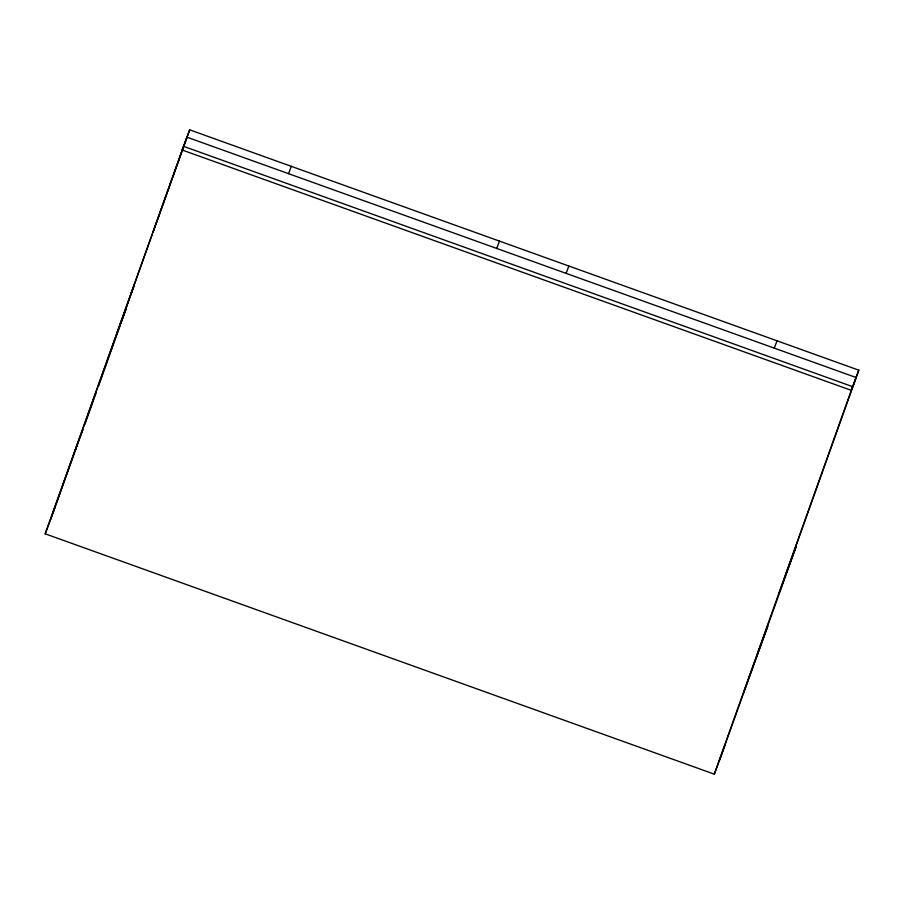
<?xml version="1.0" encoding="UTF-8"?>
<svg xmlns="http://www.w3.org/2000/svg" width="904" height="904" viewBox="0 0 904 904"><rect width="100%" height="100%" fill="white"/><g stroke="black" fill="none" stroke-linecap="round" stroke-linejoin="round"><path stroke-width="1.36" d="M45.2 533.823L183.535 146.335L852.63 386.663L714.307 774.152L45.2 533.823L49.991 520.998M50.466 519.676L152.324 234.159M55.551 505.777L50.454 519.777M56.025 504.455L77.224 445.05M119.95 325.304L134.312 285.054L130.956 294.026M779.316 592.583L858.8 370.177L189.693 129.848L152.934 232.509L186.958 137.182L856.065 377.51M84.795 424.609L96.061 393.037M98.412 386.449L120.006 325.926M120.944 323.293L126.108 308.818L117.215 332.638M719.098 761.326L796.108 546.762L786.31 572.966M189.693 129.848L182.156 150.007L851.263 390.336L858.8 370.177M74.942 451.152L82.919 429.818M53.279 511.788L55.562 505.675M288.557 173.67L291.303 166.347M496.725 248.442L499.471 241.119M566.119 273.37L568.853 266.036M774.276 348.13L777.022 340.808M852.777 386.72L855.512 379.386M757.337 654.101L767.745 626.257L743.585 692.701M722.386 752.117L725.121 744.783M714.307 774.152L721.844 753.992"/></g></svg>
